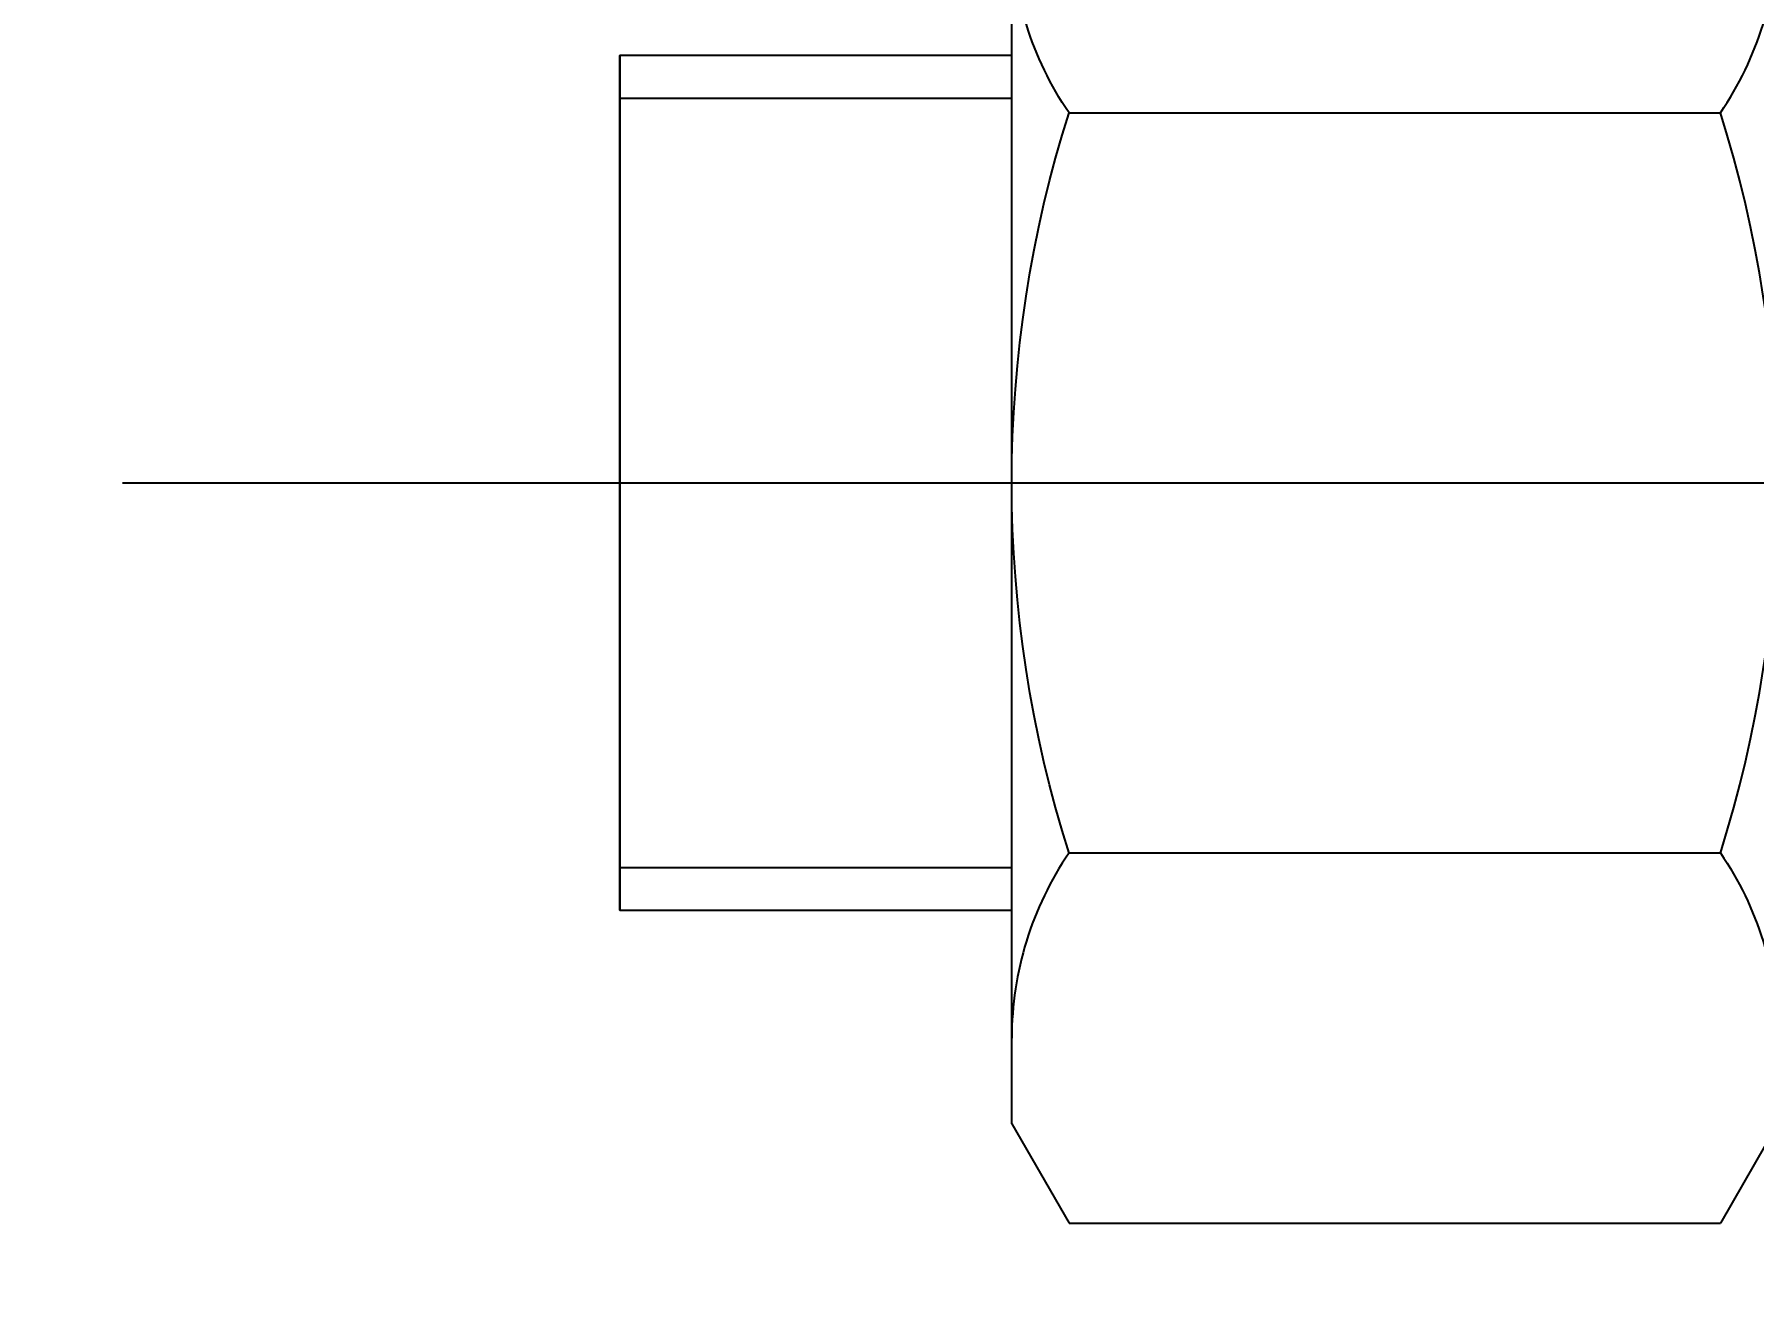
# Model space of a CAD drawing. Header units: millimetres. Extents: x -375 to 12388, y -150 to 8760.
# Drawn here: x 7566.39 to 7614.65, y 5850.7 to 5886.08 of the extents above; entities that cross this region are included whole.
import ezdxf

# ---------------------------------------------------------------- set-up
doc = ezdxf.new("R2010")
doc.units = ezdxf.units.MM
doc.header["$LTSCALE"] = 30
doc.linetypes.add('CENTER', pattern=[2, 1.25, -0.25, 0.25, -0.25])
doc.layers.get('Defpoints').update_dxf_attribs({"color": 241})
for name, color, linetype in [('1轮廓实线层', 4, 'Continuous'), ('2细线层', 7, 'Continuous'), ('3中心线层', 1, 'CENTER'), ('7标注层', 1, 'Continuous')]:
    doc.layers.add(name, color=color, linetype=linetype)
doc.styles.add('PC_TEXTSTYLE', font='romans.shx', dxfattribs={"width": 0.7, "bigfont": 'hzfs.shx'})
doc.styles.add('TH_GBDIM', font='romans.shx', dxfattribs={"width": 0.7, "bigfont": 'hzfs.shx'})
doc.dimstyles.new('TH_GBDIM', dxfattribs={"dimscale": 15, "dimtxt": 3.5, "dimasz": 2.5, "dimexe": 2, "dimexo": 0, "dimgap": 1.5, "dimtad": 1, "dimdec": 1, "dimdsep": 46, "dimtxsty": 'TH_GBDIM', "dimcen": 2.5, "dimclrd": 256, "dimclre": 256, "dimclrt": 3, "dimadec": 0, "dimazin": 2, "dimtfac": 0.714286, "dimtdec": 1, "dimtmove": 0, "dimatfit": 3, "dimfxl": 0, "dimtzin": 0, "dimlwd": -1, "dimlwe": -1, "dimarcsym": 0})

# ---------------------------------------------------------------- blocks, each defined once
blk = doc.blocks.new('浮头盖')
at = {"layer": '3中心线层'}
blk.add_line((-325.098, -467.5), (-34.483, -467.5), dxfattribs=at)
blk = doc.blocks.new('M24')
at = {"layer": '1轮廓实线层', "extrusion": (0, -1.22465e-16, -1)}
for p, q in [((-21.5, 18), (-19.892, 20.785)), ((-19.892, 20.785), (-1.608, 20.785)), ((-19.892, 10.392), (-1.608, 10.392))]:
    blk.add_line(p, q, dxfattribs=at)
at = {"layer": '1轮廓实线层'}
for p, q in [((0, 18), (-1.608, 20.785)), ((-21.5, 18), (-21.5, -18)), ((-19.892, -10.392), (-1.608, -10.392))]:
    blk.add_line(p, q, dxfattribs=at)
at = {"layer": '1轮廓实线层', "extrusion": (0, -1.22465e-16, -1)}
blk.add_arc((12.299, 15.588), 9.201, 325.6158, 0, dxfattribs=at)
at = {"layer": '1轮廓实线层'}
for centre, radius, start, end in [((-9.201, 15.588), 9.201, 325.6158, 0), ((12.892, 0), 34.392, 162.412, 197.588), ((-12.299, -15.588), 9.201, 145.6158, 180)]:
    blk.add_arc(centre, radius, start, end, dxfattribs=at)
at = {"layer": '1轮廓实线层', "extrusion": (1.22465e-16, 0, -1)}
for centre, radius, start, end in [((34.392, 0), 34.392, 162.412, 197.588), ((9.201, -15.588), 9.201, 145.6158, 180)]:
    blk.add_arc(centre, radius, start, end, dxfattribs=at)
at = {"layer": '3中心线层'}
blk.add_line((-24.5, 0), (3, 0), dxfattribs=at)
blk = doc.blocks.new('M24螺柱')
at = {"layer": '1轮廓实线层'}
blk.add_line((-200, 12), (-200, -12), dxfattribs=at)
for points in [[(-200, 10.8), (-200, 12), (-189, 12)], [(-189, -12), (-200, -12), (-200, -10.8), (-200, 10.8)]]:
    blk.add_lwpolyline(points, dxfattribs=at)
at = {"layer": '2细线层'}
blk.add_line((-200, 10.8), (-189, 10.8), dxfattribs=at)
at = {"layer": '2细线层', "extrusion": (0, -1.22465e-16, -1)}
blk.add_line((-200, -10.8), (-189, -10.8), dxfattribs=at)
at = {"layer": '1轮廓实线层', "style": 'PC_TEXTSTYLE'}
blk.add_text('TH_SUPERPART', height=1e-29, dxfattribs=at).set_placement((-200, 0))
blk = doc.blocks.new('*D51')
at = {"layer": '7标注层'}
for p, q in [((894.328, 6340.987), (894.328, 5364.809)), ((8202.359, 6340.987), (8202.359, 5364.809)), ((931.828, 5394.809), (8164.859, 5394.809))]:
    blk.add_line(p, q, dxfattribs=at)
for points in [[(931.828, 5401.059), (931.828, 5388.559), (894.328, 5394.809)], [(8164.859, 5401.059), (8164.859, 5388.559), (8202.359, 5394.809)]]:
    blk.add_solid(points, dxfattribs=at)
at = {"layer": 'Defpoints', "color": 0}
for p in [(894.328, 6340.987), (8202.359, 6340.987), (8202.359, 5394.809)]:
    blk.add_point(p, dxfattribs=at)
at = {"layer": '7标注层', "color": 3, "insert": (4548.344, 5443.559), "char_height": 52.5, "attachment_point": 5, "style": 'TH_GBDIM'}
blk.add_mtext('{~7308}{}{}', dxfattribs=at)

msp = doc.modelspace()

# ---------------------------------------------------------------- block references
at = {"layer": '1轮廓实线层'}
msp.add_blockref('浮头盖', (7893.964, 6340.987), dxfattribs=at)
at = {"layer": '1轮廓实线层', "xscale": -1, "rotation": 180}
for name, p in [('M24', (7615.328, 5873.487)), ('M24螺柱', (7782.828, 5873.487))]:
    msp.add_blockref(name, p, dxfattribs=at)

# ---------------------------------------------------------------- dimensions: what is measured, and where the dimension line sits
at = {"layer": '7标注层'}
dim = msp.add_linear_dim(base=(8202.359, 5394.809), p1=(894.328, 6340.987), p2=(8202.359, 6340.987), text='{~<>}{}{}', dimstyle='TH_GBDIM', override={"dimexo": 0, "dimgap": 1.5, "dimtad": 1, "dimjust": 0, "dimdec": 1, "dimlfac": 1, "dimse1": 0, "dimse2": 0, "dimsd1": 0, "dimsd2": 0}, dxfattribs=at)
dim.commit()
dim.dimension.update_dxf_attribs({"geometry": '*D51', "text_midpoint": (4548.344, 5394.809), "dimtype": 160})

doc.saveas('drawing.dxf')
